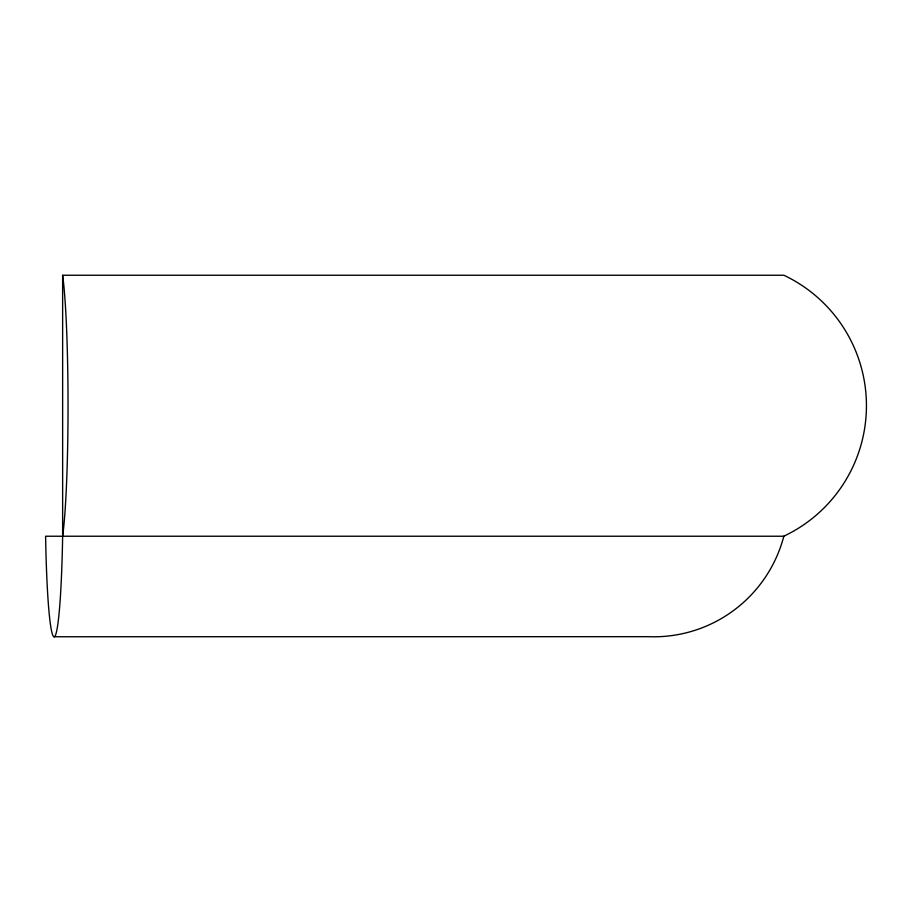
<?xml version="1.0" encoding="UTF-8"?>
<svg xmlns="http://www.w3.org/2000/svg" width="912" height="912" viewBox="0 0 912 912"><rect width="100%" height="100%" fill="white"/><g stroke="black" fill="none" stroke-linecap="round" stroke-linejoin="round"><path stroke-width="1.37" d="M783.875 536.233L45.6 536.233A134.702 8.812 -90 0 0 54.116 636.804A134.702 8.812 -90 0 0 62.643 536.256L62.632 275.253L783.875 275.253A144.21 143.902 -90 0 1 783.841 536.176A134.702 134.406 -90 0 1 648.364 636.679L54.116 636.747M62.632 275.31A144.21 9.428 90 0 1 68.035 405.737A144.21 9.428 90 0 1 62.632 536.176"/></g></svg>
